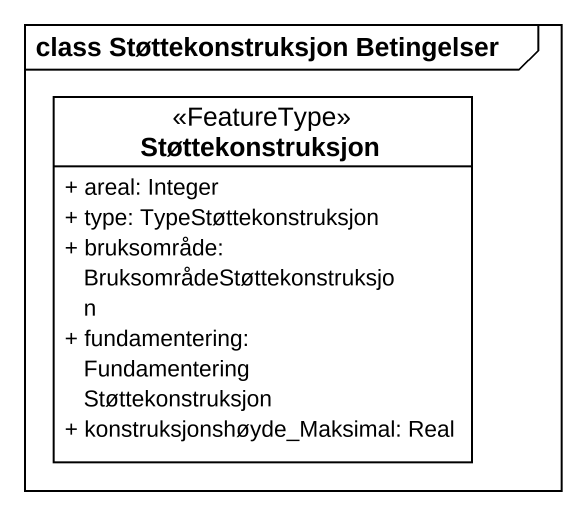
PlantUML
@startuml
mainframe class Støttekonstruksjon Betingelser
hide circle
hide empty members
skinparam classAttributeIconSize 0
class Støttekonstruksjon <<FeatureType>> {
  + areal: Integer
  + type: TypeStøttekonstruksjon
  + bruksområde: BruksområdeStøttekonstruksjon
  + fundamentering: FundamenteringStøttekonstruksjon
  + konstruksjonshøyde_Maksimal: Real
}
@enduml
